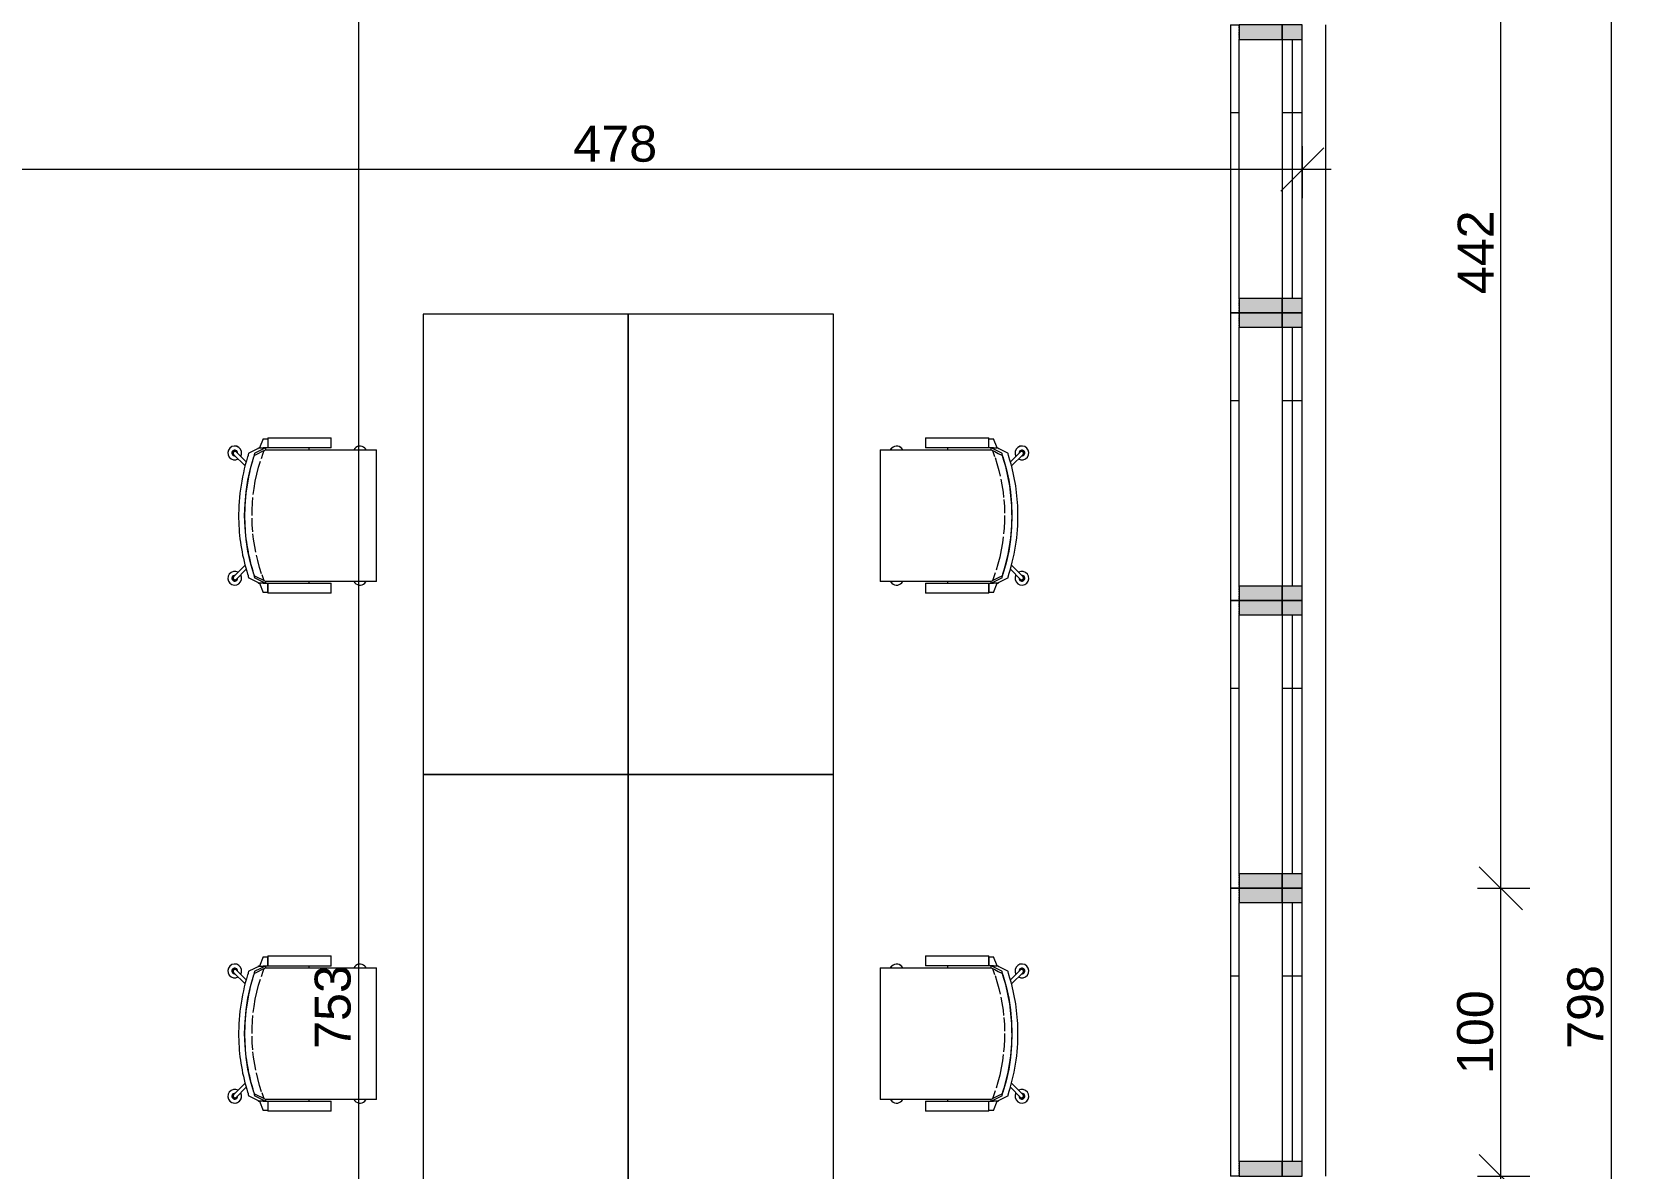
# Model space of a CAD drawing. Header units: centimetres. Extents: x -5566 to 5867, y -120 to 4683.
# Drawn here: x -2409 to -1850, y 538 to 933 of the extents above; entities that cross this region are included whole.
import ezdxf

# ---------------------------------------------------------------- set-up
doc = ezdxf.new("R2010")
doc.units = ezdxf.units.CM
doc.linetypes.add('Dash', pattern=[0.6, 0.3, -0.3])
for name, color, linetype, lineweight in [('A-ANNO-DIMS', 211, 'Continuous', 5), ('A-GLAZ', 151, 'Continuous', 13), ('A-GLAZ-HDLN', 1, 'Dash', 15), ('A-WALL', 113, 'Continuous', 13), ('I-FURN', 30, 'Continuous', 13), ('I-WALL', 2, 'Continuous', 13)]:
    doc.layers.add(name, color=color, linetype=linetype, lineweight=lineweight)
doc.styles.add('Arial', font='arial.ttf', dxfattribs={"height": 12.5})
doc.dimstyles.new('100_200_2_5mm_Arial_cm', dxfattribs={"dimscale": 30.48, "dimtxt": 12.753242, "dimasz": 0.492126, "dimexe": 0.328084, "dimexo": 0.0625, "dimgap": 0.082021, "dimtad": 1, "dimdec": 0, "dimzin": 0, "dimdsep": 46, "dimtxsty": 'Arial', "dimblk1": 'OBLIQUE', "dimblk2": 'OBLIQUE', "dimsah": 1, "dimcen": 0.09, "dimdle": 0.328084, "dimazin": 0, "dimtfac": 1, "dimtdec": 4, "dimtix": 1, "dimtmove": 0, "dimatfit": 3, "dimfxl": 0.328084, "dimfxlon": 1, "dimtvp": 1, "dimtolj": 1, "dimtzin": 0, "dimlwd": 15, "dimlwe": 15, "dimarcsym": 2})
doc.dimstyles.new('200_100_2_5mm_Arial_cm___OpenHeight', dxfattribs={"dimscale": 30.48, "dimtxt": 12.753242, "dimasz": 0.492126, "dimexe": 0.328084, "dimexo": 0.0625, "dimgap": 0.082021, "dimtad": 1, "dimdec": 0, "dimzin": 0, "dimdsep": 46, "dimtxsty": 'Arial', "dimblk1": 'OBLIQUE', "dimblk2": 'OBLIQUE', "dimsah": 1, "dimcen": 0.09, "dimdle": 0.328084, "dimazin": 0, "dimtfac": 1, "dimtdec": 4, "dimtix": 1, "dimtmove": 0, "dimatfit": 3, "dimfxl": 0.328084, "dimfxlon": 1, "dimtvp": 1, "dimtolj": 1, "dimtzin": 0, "dimlwd": 18, "dimlwe": 18, "dimarcsym": 2})
pattern_1 = [(270, (3605, 3006.5), (100, 6e-15), []), (0, (3605, 3006.5), (0, 50), [])]
pattern_2 = [(270, (3505, 3006.5), (100, 6e-15), []), (0, (3505, 3006.5), (0, 50), [])]
pattern_3 = [(270, (3405, 3006.5), (100, 6e-15), []), (0, (3405, 3006.5), (0, 50), [])]
pattern_4 = [(270, (3305, 3006.5), (100, 6e-15), []), (0, (3305, 3006.5), (0, 50), [])]

# ---------------------------------------------------------------- blocks, each defined once
blk = doc.blocks.new('AR_Alum_Sgl_keep_DownOpen - W100H175-V60-Level _9_00')
at = {"layer": 'A-GLAZ'}
h = blk.add_hatch(dxfattribs=at)
h.set_pattern_fill('FP_50', color=256, style=0, pattern_type=2)
h.set_pattern_definition(pattern_1)
h.paths.add_polyline_path([(15.3, 14), (-50, 14), (-50, 11), (50, 11), (50, 14), (45, 14)], flags=0)
for points in [[(-50, 11), (-50, -4), (-45, -4), (-45, 11)], [(45, 11), (45, -4), (50, -4), (50, 11)]]:
    blk.add_hatch(color=256, dxfattribs=at).paths.add_polyline_path(points, flags=0)
h = blk.add_hatch(color=256, dxfattribs=at)
h.paths.add_polyline_path([(50, -4), (45, -4), (45, -11), (50, -11)], flags=0)
h.paths.add_polyline_path([(-45, -4), (-50, -4), (-50, -11), (-45, -11)], flags=0)
h = blk.add_hatch(dxfattribs=at)
h.set_pattern_fill('FP_50', color=256, style=0, pattern_type=2)
h.set_pattern_definition(pattern_1)
h.paths.add_polyline_path([(45, -4), (-45, -4), (-45, -11), (45, -11)], flags=0)
for p, q in [((-50, 11), (-50, 14)), ((50, 14), (-50, 14)), ((50, 14), (50, 11)), ((45, -4), (-45, -4)), ((-45, -11), (45, -11))]:
    blk.add_line(p, q, dxfattribs=at)
at = {"layer": 'A-GLAZ', "lineweight": 15}
for p, q in [((-45, 11), (-50, 11)), ((-50, 11), (-50, -4)), ((-45, -4), (-45, 11)), ((50, 11), (45, 11)), ((45, 11), (45, -4)), ((50, -4), (50, 11)), ((-50, -4), (-50, -11)), ((-45, -4), (-50, -4)), ((-50, -4), (-45, -4)), ((-45, -11), (-45, -4)), ((50, -4), (45, -4)), ((45, -4), (45, -11)), ((45, -4), (50, -4)), ((50, -11), (50, -4)), ((-50, -11), (-45, -11)), ((45, -11), (50, -11))]:
    blk.add_line(p, q, dxfattribs=at)
at = {"layer": 'A-GLAZ', "lineweight": 18}
blk.add_line((45, -7.5), (-45, -7.5), dxfattribs=at)
at = {"layer": 'A-GLAZ-HDLN'}
blk.add_line((-50, 11), (50, 11), dxfattribs=at)
blk = doc.blocks.new('AR_FUR_Chair_Office - AR_FUR_Chair_Office-V21-Level _9_00')
at = {"layer": 'I-FURN'}
for p, q in [((22.86, 27.5), (-22.86, 27.5)), ((-22.86, 27.04), (-22.86, 27.5)), ((-22.86, 24.73), (-22.86, 27.04)), ((-22.86, 17), (-22.86, 24.73)), ((22.86, 27.5), (22.86, 27.04)), ((22.86, 27.04), (22.86, 24.73)), ((22.86, 24.73), (22.86, 17)), ((-22.86, 16.18), (-22.86, 17)), ((22.86, 17), (22.86, 16.18)), ((-23.5, 11.78), (-26.99, 11.72)), ((-26.99, 11.46), (-26.99, 11.72)), ((-26.99, 9.43), (-26.99, 11.46)), ((-23.5, 11.77), (-23.5, 11.51)), ((-23.5, 11.51), (-23.5, 9.43)), ((-22.86, -7.93), (-22.86, 16.18)), ((22.86, 16.18), (22.86, -7.93)), ((26.99, 11.72), (23.5, 11.78)), ((23.5, 11.51), (23.5, 11.77)), ((23.5, 9.43), (23.5, 11.51)), ((26.99, 11.72), (26.99, 11.46)), ((26.99, 11.46), (26.99, 9.43)), ((-26.99, 6.79), (-26.99, 9.43)), ((-26.99, -10.16), (-26.99, 6.79)), ((-23.5, 9.43), (-23.5, 6.79)), ((-23.5, 6.79), (-23.5, -10.16)), ((23.5, 6.79), (23.5, 9.43)), ((23.5, -10.16), (23.5, 6.79)), ((26.99, 9.43), (26.99, 6.79)), ((26.99, 6.79), (26.99, -10.16)), ((-22.86, 4.13), (-23.5, 4.13)), ((23.5, 4.13), (22.86, 4.13)), ((-26.99, -10.32), (-26.99, -10.16)), ((-26.99, -10.32), (-23.5, -10.32)), ((-26.67, -10.32), (-23.5, -10.32)), ((-26.67, -10.67), (-26.67, -10.32)), ((-26.67, -11.94), (-26.67, -10.67)), ((-23.5, -10.16), (-23.5, -10.32)), ((-23.5, -10.32), (-23.5, -11.11)), ((-23.5, -11.11), (-22.91, -11.11)), ((-23.5, -11.11), (-21.65, -14.8)), ((-23.5, -11.11), (-23.5, -11.94)), ((-22.91, -11.11), (-22.86, -11.11)), ((-22.89, -11.11), (-22.86, -11.11)), ((-22.86, -11.14), (-22.86, -7.93)), ((-22.86, -11.11), (-22.86, -11.11)), ((21.65, -14.8), (23.5, -11.11)), ((22.86, -7.93), (22.86, -11.14)), ((22.86, -11.11), (22.89, -11.11)), ((22.86, -11.11), (22.86, -11.11)), ((22.86, -11.11), (22.91, -11.11)), ((22.91, -11.11), (23.5, -11.11)), ((23.5, -10.32), (23.5, -10.16)), ((23.5, -10.32), (26.99, -10.32)), ((26.67, -10.32), (23.5, -10.32)), ((23.5, -11.11), (23.5, -10.32)), ((23.5, -11.94), (23.5, -11.11)), ((26.67, -10.32), (26.67, -10.67)), ((26.67, -10.67), (26.67, -11.94)), ((26.99, -10.16), (26.99, -10.32)), ((-26.67, -11.94), (-23.5, -13.21)), ((-23.5, -13.21), (-23.5, -11.94)), ((-23.5, -13.21), (-21.65, -16.89)), ((22.64, -11.55), (20.59, -12.29)), ((21.65, -16.89), (23.5, -13.21)), ((23.5, -13.21), (26.67, -11.94)), ((23.5, -11.94), (23.5, -13.21)), ((-22.17, -21.27), (-18.66, -17.76)), ((-22.06, -22.17), (-22.17, -22.06)), ((-17.25, -18.15), (-21.27, -22.17)), ((21.27, -22.17), (17.25, -18.15)), ((18.66, -17.76), (22.17, -21.27)), ((22.17, -22.06), (22.06, -22.17))]:
    blk.add_line(p, q, dxfattribs=at)
at = {"layer": 'I-FURN', "flags": 128}
for points in [[(-21.02, -14.79), (-21.63, -13.57), (-22.24, -12.35), (-22.85, -11.12)], [(22.85, -11.12), (22.24, -12.35), (21.63, -13.57), (21.02, -14.79)], [(-19.89, -12.52), (-21.67, -11.92), (-22.64, -11.55)], [(-21.65, -14.8), (-21.58, -14.86), (-21.44, -14.91), (-21.23, -14.96), (-20.97, -14.99)], [(-20.87, -15.01), (-20.63, -15.1), (-20.39, -15.18)], [(20.39, -15.18), (16.4, -16.31), (12.36, -17.18), (8.26, -17.81), (4.14, -18.19), (0, -18.32), (-4.14, -18.19), (-8.26, -17.81), (-12.36, -17.18), (-16.4, -16.31), (-20.39, -15.18)], [(-7.32, -15.31), (-9.44, -15.04), (-11.93, -14.61), (-14.41, -14.08), (-16.85, -13.46), (-18.95, -12.83)], [(0, -15.74), (-1.89, -15.72), (-4.42, -15.59), (-6.32, -15.42)], [(5.61, -15.5), (3.16, -15.67), (0.87, -15.74)], [(12.7, -14.45), (10.7, -14.83), (8.2, -15.21), (6.28, -15.42)], [(20.19, -12.43), (18.08, -13.11), (15.64, -13.78), (13.69, -14.24)], [(20.39, -15.18), (20.63, -15.1), (20.87, -15.01)], [(20.97, -14.99), (21.23, -14.96), (21.44, -14.91), (21.58, -14.86), (21.65, -14.8)], [(-22.17, -21.27), (-22.25, -21.37), (-22.3, -21.48), (-22.33, -21.6), (-22.33, -21.73), (-22.3, -21.85), (-22.25, -21.96), (-22.17, -22.06)], [(-22.06, -22.17), (-21.96, -22.25), (-21.85, -22.3), (-21.73, -22.33), (-21.6, -22.33), (-21.48, -22.3), (-21.37, -22.25), (-21.27, -22.17)], [(-21.65, -16.89), (-21.58, -16.95), (-21.44, -17), (-21.23, -17.05), (-20.97, -17.08)], [(20.97, -17.08), (21.23, -17.05), (21.44, -17), (21.58, -16.95), (21.65, -16.89)], [(21.27, -22.17), (21.37, -22.25), (21.48, -22.3), (21.6, -22.33), (21.73, -22.33), (21.85, -22.3), (21.96, -22.25), (22.06, -22.17)], [(22.17, -22.06), (22.25, -21.96), (22.3, -21.85), (22.33, -21.73), (22.33, -21.6), (22.3, -21.48), (22.25, -21.37), (22.17, -21.27)]]:
    blk.add_lwpolyline(points, dxfattribs=at)
at = {"layer": 'I-FURN'}
for centre, radius, start, end in [((-21.77, 21.77), 2.41, 135, 243), ((-21.77, 21.77), 2.4, 135, 243), ((-21.77, 21.77), 2.41, 116.9187, 135), ((-21.77, 21.77), 2.4, 117.0899, 135), ((21.77, 21.77), 2.4, 297, 45), ((21.77, 21.77), 2.41, 45, 63.0813), ((21.77, 21.77), 2.4, 45, 62.9101), ((21.77, 21.77), 2.41, 297, 45), ((-22.91, -11.43), 0.317, 79.4439, 90), ((22.91, -11.43), 0.318, 90, 100.5561), ((-22.86, -13.21), 0.635, 180, 232.4486), ((22.86, -13.21), 0.635, 307.5514, 0), ((-21.77, -21.77), 2.41, 60.3294, 225), ((-21.77, -21.77), 2.4, 60.4231, 225), ((-21.77, -21.77), 2.41, 225, 29.6706), ((-21.77, -21.77), 2.4, 225, 29.5769), ((-21.77, -21.77), 1, 85, 225), ((-21.77, -21.77), 1, 225, 5), ((-21.77, -21.77), 0.555, 183.4267, 225), ((-21.77, -21.77), 0.555, 225, 266.5733), ((21.77, -21.77), 2.41, 150.3294, 315), ((21.77, -21.77), 2.4, 150.4231, 315), ((21.77, -21.77), 2.41, 315, 119.6706), ((21.77, -21.77), 2.4, 315, 119.5769), ((21.77, -21.77), 1, 175, 315), ((21.77, -21.77), 1, 315, 95), ((21.77, -21.77), 0.555, 273.4267, 315), ((21.77, -21.77), 0.555, 315, 356.5733)]:
    blk.add_arc(centre, radius, start, end, dxfattribs=at)
for points in [[(-22.85, -11.12), (-22.86, -11.12), (-22.86, -11.12), (-22.86, -11.12)], [(22.86, -11.12), (22.86, -11.12), (22.86, -11.12), (22.85, -11.12)], [(-23.48, -13.36), (-23.47, -13.37), (-23.47, -13.38), (-23.47, -13.38)], [(-20.95, -14.84), (-20.97, -14.83), (-21, -14.81), (-21.02, -14.8), (-21.02, -14.79)], [(-20.97, -14.99), (-20.95, -14.99), (-20.92, -15), (-20.89, -15.01), (-20.87, -15.01)], [(-20.39, -15.08), (-20.5, -15.04), (-20.73, -14.96), (-20.9, -14.88), (-20.95, -14.84)], [(20.95, -14.84), (20.9, -14.88), (20.73, -14.96), (20.5, -15.04), (20.39, -15.08)], [(20.87, -15.01), (20.89, -15.01), (20.92, -15), (20.95, -14.99), (20.97, -14.99)], [(21.02, -14.79), (21.02, -14.8), (21, -14.81), (20.97, -14.83), (20.95, -14.84)], [(23.47, -13.38), (23.47, -13.38), (23.47, -13.37), (23.48, -13.36)], [(-20.97, -17.08), (-20.95, -17.09), (-20.92, -17.09), (-20.89, -17.1), (-20.87, -17.11)], [(-20.87, -17.11), (-20.79, -17.14), (-20.64, -17.2), (-20.47, -17.25), (-20.39, -17.28)], [(20.39, -17.28), (20.47, -17.25), (20.64, -17.2), (20.79, -17.14), (20.87, -17.11)], [(20.87, -17.11), (20.89, -17.1), (20.92, -17.09), (20.95, -17.09), (20.97, -17.08)]]:
    blk.add_open_spline(points, degree=3, dxfattribs=at)
for points, knots in [([(-23.41, -13.53), (-23.4, -13.54), (-23.39, -13.55), (-23.38, -13.57), (-23.37, -13.58)], [0.46885825, 0.46885825, 0.46885825, 0.46885825, 0.5, 0.54714413, 0.54714413, 0.54714413, 0.54714413]), ([(-23.29, -13.67), (-23.28, -13.68), (-23.27, -13.69), (-23.25, -13.71), (-23.25, -13.71)], [0.70536216, 0.70536216, 0.70536216, 0.70536216, 0.75, 0.77420596, 0.77420596, 0.77420596, 0.77420596]), ([(20.39, -15.08), (14.54, -16.92), (4.62, -18.62), (-9.22, -17.92), (-16.73, -16.23), (-20.39, -15.08)], [0, 0, 0, 0, 0.444444, 0.722222, 1, 1, 1, 1]), ([(23.25, -13.71), (23.25, -13.71), (23.27, -13.69), (23.28, -13.68), (23.29, -13.67)], [0.22579404, 0.22579404, 0.22579404, 0.22579404, 0.25, 0.29463784, 0.29463784, 0.29463784, 0.29463784]), ([(23.37, -13.58), (23.38, -13.57), (23.39, -13.55), (23.4, -13.54), (23.41, -13.53)], [0.45285587, 0.45285587, 0.45285587, 0.45285587, 0.5, 0.53114175, 0.53114175, 0.53114175, 0.53114175]), ([(-20.39, -17.28), (-16.73, -18.43), (-9.22, -20.11), (4.62, -20.82), (14.54, -19.12), (20.39, -17.28)], [-1, -1, -1, -1, -0.722222, -0.444444, 0, 0, 0, 0])]:
    blk.add_open_spline(points, degree=3, knots=knots, dxfattribs=at)
blk = doc.blocks.new('AR_FUR_Desk_Office - 160_70-V91-Level _9_00')
at = {"layer": 'I-FURN'}
for p, q in [((-3.8, -1.83), (-3.8, -73.1)), ((156.2, -1.83), (-3.8, -1.83)), ((156.2, -73.1), (156.2, -1.83)), ((-3.8, -73.1), (156.2, -73.1))]:
    blk.add_line(p, q, dxfattribs=at)
blk = doc.blocks.new('AR_FUR_Chair_Office - AR_FUR_Chair_Office-V92-Level _9_00')
at = {"layer": 'I-FURN'}
for p, q in [((-21.65, 16.89), (-23.5, 13.21)), ((-22.17, 22.06), (-22.06, 22.17)), ((-18.66, 17.76), (-22.17, 21.27)), ((-21.27, 22.17), (-17.25, 18.15)), ((17.25, 18.15), (21.27, 22.17)), ((22.17, 21.27), (18.66, 17.76)), ((23.49, 13.21), (21.65, 16.89)), ((22.06, 22.17), (22.17, 22.06)), ((-23.5, 13.21), (-26.67, 11.94)), ((-26.67, 10.67), (-26.67, 11.94)), ((-21.65, 14.8), (-23.5, 11.11)), ((-23.5, 11.94), (-23.5, 13.21)), ((-23.5, 11.94), (-23.5, 11.11)), ((-22.64, 11.55), (-20.59, 12.29)), ((23.49, 11.11), (21.65, 14.8)), ((26.67, 11.94), (23.49, 13.21)), ((23.49, 13.21), (23.49, 11.94)), ((23.49, 11.11), (23.49, 11.94)), ((26.67, 11.94), (26.67, 10.67)), ((-23.5, 10.32), (-26.99, 10.32)), ((-26.99, 10.16), (-26.99, 10.32)), ((-26.99, -6.79), (-26.99, 10.16)), ((-26.67, 10.32), (-26.67, 10.67)), ((-23.5, 10.32), (-26.67, 10.32)), ((-22.91, 11.11), (-23.5, 11.11)), ((-23.5, 11.11), (-23.5, 10.32)), ((-23.5, 10.32), (-23.5, 10.16)), ((-23.5, 10.16), (-23.5, -6.79)), ((-22.86, 11.11), (-22.91, 11.11)), ((-22.86, 11.11), (-22.89, 11.11)), ((-22.86, 7.93), (-22.86, 11.14)), ((-22.86, 11.11), (-22.86, 11.11)), ((-22.86, -16.18), (-22.86, 7.93)), ((22.86, 11.14), (22.86, 7.93)), ((22.89, 11.11), (22.86, 11.11)), ((22.91, 11.11), (22.86, 11.11)), ((22.86, 11.11), (22.86, 11.11)), ((22.86, 7.93), (22.86, -16.18)), ((23.49, 11.11), (22.91, 11.11)), ((26.99, 10.32), (23.49, 10.32)), ((23.49, 10.32), (23.49, 11.11)), ((23.49, 10.16), (23.49, 10.32)), ((23.49, 10.32), (26.67, 10.32)), ((23.49, -6.79), (23.49, 10.16)), ((26.67, 10.67), (26.67, 10.32)), ((26.99, 10.32), (26.99, 10.16)), ((26.99, 10.16), (26.99, -6.79)), ((-23.5, -4.13), (-22.86, -4.13)), ((22.86, -4.13), (23.49, -4.13)), ((-26.99, -9.43), (-26.99, -6.79)), ((-26.99, -11.46), (-26.99, -9.43)), ((-23.5, -6.79), (-23.5, -9.43)), ((-23.5, -9.43), (-23.5, -11.51)), ((23.49, -9.43), (23.49, -6.79)), ((23.49, -11.51), (23.49, -9.43)), ((26.99, -6.79), (26.99, -9.43)), ((26.99, -9.43), (26.99, -11.46)), ((-26.99, -11.72), (-26.99, -11.46)), ((-26.99, -11.72), (-23.5, -11.78)), ((-23.5, -11.51), (-23.5, -11.77)), ((-22.86, -17), (-22.86, -16.18)), ((22.86, -16.18), (22.86, -17)), ((23.49, -11.78), (26.99, -11.72)), ((23.49, -11.77), (23.49, -11.51)), ((26.99, -11.46), (26.99, -11.72)), ((-22.86, -24.73), (-22.86, -17)), ((22.86, -17), (22.86, -24.73)), ((-22.86, -27.04), (-22.86, -24.73)), ((-22.86, -27.5), (-22.86, -27.04)), ((-22.86, -27.5), (22.86, -27.5)), ((22.86, -24.73), (22.86, -27.04)), ((22.86, -27.04), (22.86, -27.5))]:
    blk.add_line(p, q, dxfattribs=at)
at = {"layer": 'I-FURN', "flags": 128}
for points in [[(-22.17, 22.06), (-22.25, 21.96), (-22.3, 21.85), (-22.33, 21.73), (-22.33, 21.6), (-22.3, 21.48), (-22.25, 21.37), (-22.17, 21.27)], [(-21.27, 22.17), (-21.37, 22.25), (-21.48, 22.3), (-21.6, 22.33), (-21.73, 22.33), (-21.85, 22.3), (-21.96, 22.25), (-22.06, 22.17)], [(-20.97, 17.08), (-21.23, 17.05), (-21.44, 17), (-21.58, 16.95), (-21.65, 16.89)], [(-20.39, 15.18), (-16.4, 16.31), (-12.36, 17.18), (-8.26, 17.81), (-4.14, 18.19), (0, 18.32), (4.14, 18.19), (8.26, 17.81), (12.36, 17.18), (16.4, 16.31), (20.39, 15.18)], [(21.65, 16.89), (21.58, 16.95), (21.44, 17), (21.23, 17.05), (20.97, 17.08)], [(22.06, 22.17), (21.96, 22.25), (21.85, 22.3), (21.73, 22.33), (21.6, 22.33), (21.48, 22.3), (21.37, 22.25), (21.27, 22.17)], [(22.17, 21.27), (22.25, 21.37), (22.3, 21.48), (22.33, 21.6), (22.33, 21.73), (22.3, 21.85), (22.25, 21.96), (22.17, 22.06)], [(-22.85, 11.12), (-22.24, 12.35), (-21.63, 13.57), (-21.02, 14.79)], [(-20.97, 14.99), (-21.23, 14.96), (-21.44, 14.91), (-21.58, 14.86), (-21.65, 14.8)], [(-20.39, 15.18), (-20.64, 15.1), (-20.87, 15.01)], [(-20.19, 12.43), (-18.08, 13.11), (-15.64, 13.78), (-13.69, 14.24)], [(-12.7, 14.45), (-10.7, 14.83), (-8.2, 15.21), (-6.28, 15.42)], [(-5.61, 15.5), (-3.16, 15.67), (-0.87, 15.74)], [(0, 15.74), (1.89, 15.72), (4.42, 15.59), (6.32, 15.42)], [(7.32, 15.31), (9.44, 15.04), (11.93, 14.61), (14.41, 14.08), (16.85, 13.46), (18.95, 12.83)], [(19.89, 12.52), (21.67, 11.92), (22.64, 11.55)], [(20.87, 15.01), (20.64, 15.1), (20.39, 15.18)], [(21.65, 14.8), (21.58, 14.86), (21.44, 14.91), (21.23, 14.96), (20.97, 14.99)], [(21.02, 14.79), (21.63, 13.57), (22.24, 12.35), (22.85, 11.12)]]:
    blk.add_lwpolyline(points, dxfattribs=at)
at = {"layer": 'I-FURN'}
for centre, radius, start, end in [((-21.77, 21.77), 2.41, 147, 299.6706), ((-21.77, 21.77), 2.4, 135, 299.5769), ((-21.77, 21.77), 2.41, 135, 146.8944), ((-21.77, 21.77), 2.41, 330.3294, 135), ((-21.77, 21.77), 2.4, 330.4231, 135), ((-21.77, 21.77), 1, 135, 275), ((-21.77, 21.77), 1, 355, 135), ((21.77, 21.77), 2.41, 45, 209.6706), ((21.77, 21.77), 2.4, 45, 209.5769), ((21.77, 21.77), 2.41, 240.3294, 45), ((21.77, 21.77), 2.4, 240.4231, 45), ((21.77, 21.77), 1, 45, 185), ((21.77, 21.77), 1, 265, 45), ((-21.77, 21.77), 0.555, 135, 176.5733), ((-21.77, 21.77), 0.555, 93.4267, 135), ((21.77, 21.77), 0.555, 45, 86.5733), ((21.77, 21.77), 0.555, 3.4267, 45), ((-22.86, 13.21), 0.635, 127.5514, 180), ((22.86, 13.21), 0.635, 360, 50.7301), ((-22.91, 11.43), 0.317, 270, 280.5561), ((22.91, 11.43), 0.317, 259.4439, 270), ((-21.77, -21.77), 2.41, 117, 225), ((-21.77, -21.77), 2.4, 117, 225), ((21.77, -21.77), 2.4, 315, 63), ((21.77, -21.77), 2.41, 315, 63), ((-21.77, -21.77), 2.41, 225, 243.0813), ((-21.77, -21.77), 2.4, 225, 242.9101), ((21.77, -21.77), 2.4, 297.0899, 315), ((21.77, -21.77), 2.41, 296.9187, 315)]:
    blk.add_arc(centre, radius, start, end, dxfattribs=at)
for points in [[(-20.87, 17.11), (-20.89, 17.1), (-20.92, 17.09), (-20.95, 17.09), (-20.97, 17.08)], [(-20.39, 17.28), (-20.47, 17.25), (-20.64, 17.2), (-20.79, 17.14), (-20.87, 17.11)], [(20.87, 17.11), (20.79, 17.14), (20.64, 17.2), (20.47, 17.25), (20.39, 17.28)], [(20.97, 17.08), (20.95, 17.09), (20.92, 17.09), (20.89, 17.1), (20.87, 17.11)], [(-23.42, 13.51), (-23.42, 13.5), (-23.43, 13.49), (-23.43, 13.49)], [(-23.33, 13.63), (-23.34, 13.62), (-23.34, 13.62), (-23.35, 13.61)], [(-21.02, 14.79), (-21.02, 14.8), (-21, 14.81), (-20.97, 14.83), (-20.95, 14.84)], [(-20.87, 15.01), (-20.89, 15.01), (-20.92, 15), (-20.95, 14.99), (-20.97, 14.99)], [(-20.95, 14.84), (-20.93, 14.86), (-20.88, 14.89), (-20.78, 14.94), (-20.66, 14.98), (-20.53, 15.03), (-20.44, 15.07), (-20.39, 15.08)], [(20.39, 15.08), (20.44, 15.07), (20.53, 15.03), (20.66, 14.98), (20.78, 14.94), (20.88, 14.89), (20.93, 14.86), (20.95, 14.84)], [(20.97, 14.99), (20.95, 14.99), (20.92, 15), (20.89, 15.01), (20.87, 15.01)], [(20.95, 14.84), (20.97, 14.83), (21, 14.81), (21.02, 14.8), (21.02, 14.79)], [(23.35, 13.61), (23.34, 13.62), (23.34, 13.62), (23.33, 13.63)], [(23.43, 13.49), (23.43, 13.49), (23.42, 13.5), (23.42, 13.51)], [(-22.86, 11.12), (-22.86, 11.12), (-22.86, 11.12), (-22.85, 11.12)], [(22.85, 11.12), (22.86, 11.12), (22.86, 11.12), (22.86, 11.12)]]:
    blk.add_open_spline(points, degree=3, dxfattribs=at)
for points, knots in [([(20.39, 17.28), (16.73, 18.43), (9.22, 20.11), (-4.62, 20.82), (-14.54, 19.12), (-20.39, 17.28)], [-1, -1, -1, -1, -0.722222, -0.444444, 0, 0, 0, 0]), ([(-20.39, 15.08), (-14.54, 16.92), (-4.62, 18.62), (9.22, 17.92), (16.73, 16.23), (20.39, 15.08)], [0, 0, 0, 0, 0.444444, 0.722222, 1, 1, 1, 1])]:
    blk.add_open_spline(points, degree=3, knots=knots, dxfattribs=at)
blk = doc.blocks.new('AR_FUR_Desk_Office - 160_70-376127-Level _9_00')
at = {"layer": 'I-FURN'}
for p, q in [((156.2, 73.1), (-3.8, 73.1)), ((-3.8, 73.1), (-3.8, 1.83)), ((156.2, 1.83), (156.2, 73.1)), ((-3.8, 1.83), (156.2, 1.83))]:
    blk.add_line(p, q, dxfattribs=at)
blk = doc.blocks.new('AR_FUR_Chair_Office - AR_FUR_Chair_Office-V88-Level _9_00')
at = {"layer": 'I-FURN'}
for p, q in [((-21.65, 16.89), (-23.5, 13.21)), ((-22.17, 22.06), (-22.06, 22.17)), ((-18.66, 17.76), (-22.17, 21.27)), ((-21.27, 22.17), (-17.25, 18.15)), ((17.25, 18.15), (21.27, 22.17)), ((22.17, 21.27), (18.66, 17.76)), ((23.49, 13.21), (21.65, 16.89)), ((22.06, 22.17), (22.17, 22.06)), ((-23.5, 13.21), (-26.67, 11.94)), ((-26.67, 10.67), (-26.67, 11.94)), ((-21.65, 14.8), (-23.5, 11.11)), ((-23.5, 11.94), (-23.5, 13.21)), ((-23.5, 11.94), (-23.5, 11.11)), ((-22.64, 11.55), (-20.59, 12.29)), ((23.49, 11.11), (21.65, 14.8)), ((26.67, 11.94), (23.49, 13.21)), ((23.49, 13.21), (23.49, 11.94)), ((23.49, 11.11), (23.49, 11.94)), ((26.67, 11.94), (26.67, 10.67)), ((-23.5, 10.32), (-26.99, 10.32)), ((-26.99, 10.16), (-26.99, 10.32)), ((-26.99, -6.79), (-26.99, 10.16)), ((-26.67, 10.32), (-26.67, 10.67)), ((-23.5, 10.32), (-26.67, 10.32)), ((-22.91, 11.11), (-23.5, 11.11)), ((-23.5, 11.11), (-23.5, 10.32)), ((-23.5, 10.32), (-23.5, 10.16)), ((-23.5, 10.16), (-23.5, -6.79)), ((-22.86, 11.11), (-22.91, 11.11)), ((-22.86, 11.11), (-22.89, 11.11)), ((-22.86, 7.93), (-22.86, 11.14)), ((-22.86, 11.11), (-22.86, 11.11)), ((-22.86, -16.18), (-22.86, 7.93)), ((22.86, 11.14), (22.86, 7.93)), ((22.89, 11.11), (22.86, 11.11)), ((22.91, 11.11), (22.86, 11.11)), ((22.86, 11.11), (22.86, 11.11)), ((22.86, 7.93), (22.86, -16.18)), ((23.49, 11.11), (22.91, 11.11)), ((26.99, 10.32), (23.49, 10.32)), ((23.49, 10.32), (23.49, 11.11)), ((23.49, 10.16), (23.49, 10.32)), ((23.49, 10.32), (26.67, 10.32)), ((23.49, -6.79), (23.49, 10.16)), ((26.67, 10.67), (26.67, 10.32)), ((26.99, 10.32), (26.99, 10.16)), ((26.99, 10.16), (26.99, -6.79)), ((-23.5, -4.13), (-22.86, -4.13)), ((22.86, -4.13), (23.49, -4.13)), ((-26.99, -9.43), (-26.99, -6.79)), ((-26.99, -11.46), (-26.99, -9.43)), ((-23.5, -6.79), (-23.5, -9.43)), ((-23.5, -9.43), (-23.5, -11.51)), ((23.49, -9.43), (23.49, -6.79)), ((23.49, -11.51), (23.49, -9.43)), ((26.99, -6.79), (26.99, -9.43)), ((26.99, -9.43), (26.99, -11.46)), ((-26.99, -11.72), (-26.99, -11.46)), ((-26.99, -11.72), (-23.5, -11.78)), ((-23.5, -11.51), (-23.5, -11.77)), ((-22.86, -17), (-22.86, -16.18)), ((22.86, -16.18), (22.86, -17)), ((23.49, -11.78), (26.99, -11.72)), ((23.49, -11.77), (23.49, -11.51)), ((26.99, -11.46), (26.99, -11.72)), ((-22.86, -24.73), (-22.86, -17)), ((22.86, -17), (22.86, -24.73)), ((-22.86, -27.04), (-22.86, -24.73)), ((-22.86, -27.5), (-22.86, -27.04)), ((-22.86, -27.5), (22.86, -27.5)), ((22.86, -24.73), (22.86, -27.04)), ((22.86, -27.04), (22.86, -27.5))]:
    blk.add_line(p, q, dxfattribs=at)
at = {"layer": 'I-FURN', "flags": 128}
for points in [[(-22.17, 22.06), (-22.25, 21.96), (-22.3, 21.85), (-22.33, 21.73), (-22.33, 21.6), (-22.3, 21.48), (-22.25, 21.37), (-22.17, 21.27)], [(-21.27, 22.17), (-21.37, 22.25), (-21.48, 22.3), (-21.6, 22.33), (-21.73, 22.33), (-21.85, 22.3), (-21.96, 22.25), (-22.06, 22.17)], [(-20.97, 17.08), (-21.23, 17.05), (-21.44, 17), (-21.58, 16.95), (-21.65, 16.89)], [(-20.39, 15.18), (-16.4, 16.31), (-12.36, 17.18), (-8.26, 17.81), (-4.14, 18.19), (0, 18.32), (4.14, 18.19), (8.26, 17.81), (12.36, 17.18), (16.4, 16.31), (20.39, 15.18)], [(21.65, 16.89), (21.58, 16.95), (21.44, 17), (21.23, 17.05), (20.97, 17.08)], [(22.06, 22.17), (21.96, 22.25), (21.85, 22.3), (21.73, 22.33), (21.6, 22.33), (21.48, 22.3), (21.37, 22.25), (21.27, 22.17)], [(22.17, 21.27), (22.25, 21.37), (22.3, 21.48), (22.33, 21.6), (22.33, 21.73), (22.3, 21.85), (22.25, 21.96), (22.17, 22.06)], [(-22.85, 11.12), (-22.24, 12.35), (-21.63, 13.57), (-21.02, 14.79)], [(-20.97, 14.99), (-21.23, 14.96), (-21.44, 14.91), (-21.58, 14.86), (-21.65, 14.8)], [(-20.39, 15.18), (-20.64, 15.1), (-20.87, 15.01)], [(-20.19, 12.43), (-18.08, 13.11), (-15.64, 13.78), (-13.69, 14.24)], [(-12.7, 14.45), (-10.7, 14.83), (-8.2, 15.21), (-6.28, 15.42)], [(-5.61, 15.5), (-3.16, 15.67), (-0.87, 15.74)], [(0, 15.74), (1.89, 15.72), (4.42, 15.59), (6.32, 15.42)], [(7.32, 15.31), (9.44, 15.04), (11.93, 14.61), (14.41, 14.08), (16.85, 13.46), (18.95, 12.83)], [(19.89, 12.52), (21.67, 11.92), (22.64, 11.55)], [(20.87, 15.01), (20.64, 15.1), (20.39, 15.18)], [(21.65, 14.8), (21.58, 14.86), (21.44, 14.91), (21.23, 14.96), (20.97, 14.99)], [(21.02, 14.79), (21.63, 13.57), (22.24, 12.35), (22.85, 11.12)]]:
    blk.add_lwpolyline(points, dxfattribs=at)
at = {"layer": 'I-FURN'}
for centre, radius, start, end in [((-21.77, 21.77), 2.41, 135, 299.6706), ((-21.77, 21.77), 2.4, 135, 299.5769), ((-21.77, 21.77), 2.41, 330.3294, 135), ((-21.77, 21.77), 2.4, 330.4231, 135), ((-21.77, 21.77), 1, 135, 275), ((-21.77, 21.77), 1, 355, 135), ((21.77, 21.77), 2.41, 45, 209.6706), ((21.77, 21.77), 2.4, 45, 209.5769), ((21.77, 21.77), 2.41, 240.3294, 45), ((21.77, 21.77), 2.4, 240.4231, 45), ((21.77, 21.77), 1, 45, 185), ((21.77, 21.77), 1, 265, 45), ((-21.77, 21.77), 0.555, 135, 176.5733), ((-21.77, 21.77), 0.555, 93.4267, 135), ((21.77, 21.77), 0.555, 45, 86.5733), ((21.77, 21.77), 0.555, 3.4267, 45), ((-22.86, 13.21), 0.635, 127.5514, 180), ((22.86, 13.21), 0.635, 360, 52.4486), ((-22.91, 11.43), 0.317, 270, 280.5561), ((22.91, 11.43), 0.317, 259.4439, 270), ((-21.77, -21.77), 2.41, 117, 225), ((-21.77, -21.77), 2.4, 117, 225), ((21.77, -21.77), 2.4, 315, 63), ((21.77, -21.77), 2.41, 315, 63), ((-21.77, -21.77), 2.41, 225, 243.0813), ((-21.77, -21.77), 2.4, 225, 242.9101), ((21.77, -21.77), 2.4, 297.0899, 315), ((21.77, -21.77), 2.41, 296.9187, 315)]:
    blk.add_arc(centre, radius, start, end, dxfattribs=at)
for points in [[(-20.87, 17.11), (-20.89, 17.1), (-20.92, 17.09), (-20.95, 17.09), (-20.97, 17.08)], [(-20.39, 17.28), (-20.47, 17.25), (-20.64, 17.2), (-20.79, 17.14), (-20.87, 17.11)], [(20.87, 17.11), (20.79, 17.14), (20.64, 17.2), (20.47, 17.25), (20.39, 17.28)], [(20.97, 17.08), (20.95, 17.09), (20.92, 17.09), (20.89, 17.1), (20.87, 17.11)], [(-23.42, 13.51), (-23.42, 13.5), (-23.43, 13.49), (-23.43, 13.49)], [(-23.33, 13.63), (-23.34, 13.62), (-23.34, 13.62), (-23.35, 13.61)], [(-21.02, 14.79), (-21.02, 14.8), (-21, 14.81), (-20.97, 14.83), (-20.95, 14.84)], [(-20.87, 15.01), (-20.89, 15.01), (-20.92, 15), (-20.95, 14.99), (-20.97, 14.99)], [(-20.95, 14.84), (-20.93, 14.86), (-20.88, 14.89), (-20.78, 14.94), (-20.66, 14.98), (-20.53, 15.03), (-20.44, 15.07), (-20.39, 15.08)], [(20.39, 15.08), (20.44, 15.07), (20.53, 15.03), (20.66, 14.98), (20.78, 14.94), (20.88, 14.89), (20.93, 14.86), (20.95, 14.84)], [(20.97, 14.99), (20.95, 14.99), (20.92, 15), (20.89, 15.01), (20.87, 15.01)], [(20.95, 14.84), (20.97, 14.83), (21, 14.81), (21.02, 14.8), (21.02, 14.79)], [(23.35, 13.61), (23.34, 13.62), (23.34, 13.62), (23.33, 13.63)], [(23.43, 13.49), (23.43, 13.49), (23.42, 13.5), (23.42, 13.51)], [(-22.86, 11.12), (-22.86, 11.12), (-22.86, 11.12), (-22.85, 11.12)], [(22.85, 11.12), (22.86, 11.12), (22.86, 11.12), (22.86, 11.12)]]:
    blk.add_open_spline(points, degree=3, dxfattribs=at)
for points, knots in [([(20.39, 17.28), (16.73, 18.43), (9.22, 20.11), (-4.62, 20.82), (-14.54, 19.12), (-20.39, 17.28)], [-1, -1, -1, -1, -0.722222, -0.444444, 0, 0, 0, 0]), ([(-20.39, 15.08), (-14.54, 16.92), (-4.62, 18.62), (9.22, 17.92), (16.73, 16.23), (20.39, 15.08)], [0, 0, 0, 0, 0.444444, 0.722222, 1, 1, 1, 1])]:
    blk.add_open_spline(points, degree=3, knots=knots, dxfattribs=at)
blk = doc.blocks.new('AR_Alum_Sgl_keep_DownOpen - W100H175-V158-Level _9_00')
at = {"layer": 'A-GLAZ'}
h = blk.add_hatch(dxfattribs=at)
h.set_pattern_fill('FP_135', color=256, style=0, pattern_type=2)
h.set_pattern_definition(pattern_2)
h.paths.add_polyline_path([(50, 14), (-50, 14), (-50, 11), (50, 11)], flags=0)
for points in [[(-50, 11), (-50, -4), (-45, -4), (-45, 11)], [(50, 11), (45, 11), (45, -4), (50, -4), (50, 6.5)]]:
    blk.add_hatch(color=256, dxfattribs=at).paths.add_polyline_path(points, flags=0)
h = blk.add_hatch(color=256, dxfattribs=at)
h.paths.add_polyline_path([(45, -4), (45, -11), (50, -11), (50, -4)], flags=0)
h.paths.add_polyline_path([(-45, -4), (-50, -4), (-50, -11), (-45, -11)], flags=0)
h = blk.add_hatch(dxfattribs=at)
h.set_pattern_fill('FP_135', color=256, style=0, pattern_type=2)
h.set_pattern_definition(pattern_2)
h.paths.add_polyline_path([(45, -4), (-45, -4), (-45, -11), (45, -11)], flags=0)
for p, q in [((-50, 11), (-50, 14)), ((50, 14), (-50, 14)), ((50, 14), (50, 11)), ((45, -4), (-45, -4)), ((-45, -11), (45, -11))]:
    blk.add_line(p, q, dxfattribs=at)
at = {"layer": 'A-GLAZ', "lineweight": 15}
for p, q in [((-45, 11), (-50, 11)), ((-50, 11), (-50, -4)), ((-45, -4), (-45, 11)), ((50, 11), (45, 11)), ((45, 11), (45, -4)), ((50, -4), (50, 11)), ((-50, -4), (-50, -11)), ((-45, -4), (-50, -4)), ((-50, -4), (-45, -4)), ((-45, -11), (-45, -4)), ((50, -4), (45, -4)), ((45, -4), (45, -11)), ((45, -4), (50, -4)), ((50, -11), (50, -4)), ((-50, -11), (-45, -11)), ((45, -11), (50, -11))]:
    blk.add_line(p, q, dxfattribs=at)
at = {"layer": 'A-GLAZ', "lineweight": 18}
blk.add_line((45, -7.5), (-45, -7.5), dxfattribs=at)
at = {"layer": 'A-GLAZ-HDLN'}
blk.add_line((-50, 11), (50, 11), dxfattribs=at)
blk = doc.blocks.new('AR_Alum_Sgl_keep_DownOpen - W100H175-V159-Level _9_00')
at = {"layer": 'A-GLAZ'}
h = blk.add_hatch(dxfattribs=at)
h.set_pattern_fill('FP_136', color=256, style=0, pattern_type=2)
h.set_pattern_definition(pattern_3)
h.paths.add_polyline_path([(45, 14), (-50, 14), (-50, 11), (50, 11), (50, 14)], flags=0)
for points in [[(-50, 11), (-50, -4), (-45, -4), (-45, 11)], [(50, 11), (45, 11), (45, -4), (50, -4), (50, 6.5)]]:
    blk.add_hatch(color=256, dxfattribs=at).paths.add_polyline_path(points, flags=0)
h = blk.add_hatch(color=256, dxfattribs=at)
h.paths.add_polyline_path([(45, -4), (45, -11), (50, -11), (50, -4)], flags=0)
h.paths.add_polyline_path([(-45, -4), (-50, -4), (-50, -11), (-45, -11)], flags=0)
h = blk.add_hatch(dxfattribs=at)
h.set_pattern_fill('FP_136', color=256, style=0, pattern_type=2)
h.set_pattern_definition(pattern_3)
h.paths.add_polyline_path([(-45, -4), (-45, -11), (45, -11), (45, -4)], flags=0)
for p, q in [((-50, 11), (-50, 14)), ((50, 14), (-50, 14)), ((50, 14), (50, 11)), ((45, -4), (-45, -4)), ((-45, -11), (45, -11))]:
    blk.add_line(p, q, dxfattribs=at)
at = {"layer": 'A-GLAZ', "lineweight": 15}
for p, q in [((-45, 11), (-50, 11)), ((-50, 11), (-50, -4)), ((-45, -4), (-45, 11)), ((50, 11), (45, 11)), ((45, 11), (45, -4)), ((50, -4), (50, 11)), ((-50, -4), (-50, -11)), ((-45, -4), (-50, -4)), ((-50, -4), (-45, -4)), ((-45, -11), (-45, -4)), ((50, -4), (45, -4)), ((45, -4), (45, -11)), ((45, -4), (50, -4)), ((50, -11), (50, -4)), ((-50, -11), (-45, -11)), ((45, -11), (50, -11))]:
    blk.add_line(p, q, dxfattribs=at)
at = {"layer": 'A-GLAZ', "lineweight": 18}
blk.add_line((45, -7.5), (-45, -7.5), dxfattribs=at)
at = {"layer": 'A-GLAZ-HDLN'}
blk.add_line((-50, 11), (50, 11), dxfattribs=at)
blk = doc.blocks.new('AR_Alum_Sgl_keep_DownOpen - W100H175-V160-Level _9_00')
at = {"layer": 'A-GLAZ'}
h = blk.add_hatch(dxfattribs=at)
h.set_pattern_fill('FP_137', color=256, style=0, pattern_type=2)
h.set_pattern_definition(pattern_4)
h.paths.add_polyline_path([(33.59, 14), (-50, 14), (-50, 11), (50, 11), (50, 14), (45, 14)], flags=0)
for points in [[(-50, 11), (-50, -4), (-45, -4), (-45, 11)], [(45, 11), (45, -4), (50, -4), (50, 11)]]:
    blk.add_hatch(color=256, dxfattribs=at).paths.add_polyline_path(points, flags=0)
h = blk.add_hatch(color=256, dxfattribs=at)
h.paths.add_polyline_path([(50, -4), (45, -4), (45, -11), (50, -11), (50, -8.81)], flags=0)
h.paths.add_polyline_path([(-45, -4), (-50, -4), (-50, -11), (-45, -11)], flags=0)
h = blk.add_hatch(dxfattribs=at)
h.set_pattern_fill('FP_137', color=256, style=0, pattern_type=2)
h.set_pattern_definition(pattern_4)
h.paths.add_polyline_path([(-26.65, -4), (-45, -4), (-45, -11), (45, -11), (45, -4), (33.59, -4)], flags=0)
for p, q in [((-50, 11), (-50, 14)), ((50, 14), (-50, 14)), ((50, 14), (50, 11)), ((45, -4), (-45, -4)), ((-45, -11), (45, -11))]:
    blk.add_line(p, q, dxfattribs=at)
at = {"layer": 'A-GLAZ', "lineweight": 15}
for p, q in [((-45, 11), (-50, 11)), ((-50, 11), (-50, -4)), ((-45, -4), (-45, 11)), ((50, 11), (45, 11)), ((45, 11), (45, -4)), ((50, -4), (50, 11)), ((-50, -4), (-50, -11)), ((-45, -4), (-50, -4)), ((-50, -4), (-45, -4)), ((-45, -11), (-45, -4)), ((50, -4), (45, -4)), ((45, -4), (45, -11)), ((45, -4), (50, -4)), ((50, -11), (50, -4)), ((-50, -11), (-45, -11)), ((45, -11), (50, -11))]:
    blk.add_line(p, q, dxfattribs=at)
at = {"layer": 'A-GLAZ', "lineweight": 18}
blk.add_line((45, -7.5), (-45, -7.5), dxfattribs=at)
at = {"layer": 'A-GLAZ-HDLN'}
blk.add_line((-50, 11), (50, 11), dxfattribs=at)
blk = doc.blocks.new('_Oblique')
at = {"color": 0, "linetype": 'ByBlock', "lineweight": -2}
blk.add_line((-0.5, -0.5), (0.5, 0.5), dxfattribs=at)
blk = doc.blocks.new('DIMBLOCK13-Level _9_00')
at = {"layer": 'A-ANNO-DIMS', "color": 0, "lineweight": 15, "transparency": 16777216}
for p, q in [((-2295.48, 980.49), (-2295.48, 207.99)), ((-2287.39, 970.49), (-2305.48, 970.49)), ((-2303.58, 217.99), (-2285.48, 217.99))]:
    blk.add_line(p, q, dxfattribs=at)
at = {"layer": 'Defpoints', "color": 0, "transparency": 16777216}
for p in [(-2285.48, 970.49), (-2305.48, 217.99), (-2295.48, 217.99)]:
    blk.add_point(p, dxfattribs=at)
at = {"layer": 'A-ANNO-DIMS', "color": 0, "lineweight": 15, "transparency": 16777216, "xscale": 15, "yscale": 15, "zscale": 15}
for p, rotation in [((-2295.48, 970.49), 90), ((-2295.48, 217.99), 270)]:
    blk.add_blockref('_Oblique', p, dxfattribs=dict(at, rotation=rotation))
at = {"layer": 'A-ANNO-DIMS', "color": 0, "lineweight": 15, "transparency": 16777216, "insert": (-2304.37, 594.24), "char_height": 12.5, "width": 34.6103, "attachment_point": 5, "rotation": 90, "style": 'Arial'}
blk.add_mtext('\\A1;753', dxfattribs=at)
blk = doc.blocks.new('DIMBLOCK63-Level _9_00')
at = {"layer": 'A-ANNO-DIMS', "color": 0, "lineweight": 15, "transparency": 16777216}
for p, q in [((-1860.21, 1002.99), (-1860.21, 185.49)), ((-1852.11, 992.99), (-1870.21, 992.99)), ((-1852.11, 195.49), (-1870.21, 195.49))]:
    blk.add_line(p, q, dxfattribs=at)
at = {"layer": 'Defpoints', "color": 0, "transparency": 16777216}
for p in [(-1850.21, 992.99), (-1860.21, 195.49), (-1850.21, 195.49)]:
    blk.add_point(p, dxfattribs=at)
at = {"layer": 'A-ANNO-DIMS', "color": 0, "lineweight": 15, "transparency": 16777216, "xscale": 15, "yscale": 15, "zscale": 15}
for p, rotation in [((-1860.21, 992.99), 90), ((-1860.21, 195.49), 270)]:
    blk.add_blockref('_Oblique', p, dxfattribs=dict(at, rotation=rotation))
at = {"layer": 'A-ANNO-DIMS', "color": 0, "lineweight": 15, "transparency": 16777216, "insert": (-1869.09, 594.24), "char_height": 12.5, "width": 34.6103, "attachment_point": 5, "rotation": 90, "style": 'Arial'}
blk.add_mtext('\\A1;798', dxfattribs=at)
blk = doc.blocks.new('DIMBLOCK159-Level _9_00')
at = {"layer": 'A-ANNO-DIMS', "color": 0, "lineweight": 18, "transparency": 16777216}
for p, q in [((-2445, 893.35), (-2445, 875.25)), ((-1967.5, 893.35), (-1967.5, 875.25)), ((-1957.5, 885.25), (-2455, 885.25))]:
    blk.add_line(p, q, dxfattribs=at)
at = {"layer": 'Defpoints', "color": 0, "transparency": 16777216}
for p in [(-2445, 895.25), (-1967.5, 895.25), (-2445, 885.25)]:
    blk.add_point(p, dxfattribs=at)
at = {"layer": 'A-ANNO-DIMS', "color": 0, "lineweight": 18, "transparency": 16777216, "xscale": 15, "yscale": 15, "zscale": 15, "rotation": 180}
blk.add_blockref('_Oblique', (-2445, 885.25), dxfattribs=at)
at = {"layer": 'A-ANNO-DIMS', "color": 0, "lineweight": 18, "transparency": 16777216, "xscale": 15, "yscale": 15, "zscale": 15}
blk.add_blockref('_Oblique', (-1967.5, 885.25), dxfattribs=at)
at = {"layer": 'A-ANNO-DIMS', "color": 0, "lineweight": 18, "transparency": 16777216, "insert": (-2206.25, 894.14), "char_height": 12.5, "width": 34.6103, "attachment_point": 5, "style": 'Arial'}
blk.add_mtext('\\A1;478', dxfattribs=at)
blk = doc.blocks.new('DIMBLOCK228-Level _9_00')
at = {"layer": 'A-ANNO-DIMS', "color": 0, "lineweight": 15, "transparency": 16777216}
for p, q in [((-1898.49, 335.99), (-1898.49, 545.49)), ((-1906.58, 535.49), (-1888.49, 535.49)), ((-1906.58, 345.99), (-1888.49, 345.99))]:
    blk.add_line(p, q, dxfattribs=at)
at = {"layer": 'Defpoints', "color": 0, "transparency": 16777216}
for p in [(-1908.49, 535.49), (-1898.49, 535.49), (-1908.49, 345.99)]:
    blk.add_point(p, dxfattribs=at)
at = {"layer": 'A-ANNO-DIMS', "color": 0, "lineweight": 15, "transparency": 16777216, "xscale": 15, "yscale": 15, "zscale": 15}
for p, rotation in [((-1898.49, 535.49), 90), ((-1898.49, 345.99), 270)]:
    blk.add_blockref('_Oblique', p, dxfattribs=dict(at, rotation=rotation))
at = {"layer": 'A-ANNO-DIMS', "color": 0, "lineweight": 15, "transparency": 16777216, "insert": (-1907.37, 440.74), "char_height": 12.5, "width": 34.6103, "attachment_point": 5, "rotation": 90, "style": 'Arial'}
blk.add_mtext('\\A1;190', dxfattribs=at)
blk = doc.blocks.new('DIMBLOCK229-Level _9_00')
at = {"layer": 'A-ANNO-DIMS', "color": 0, "lineweight": 15, "transparency": 16777216}
for p, q in [((-1898.49, 525.49), (-1898.49, 645.49)), ((-1906.58, 635.49), (-1888.49, 635.49)), ((-1906.58, 535.49), (-1888.49, 535.49))]:
    blk.add_line(p, q, dxfattribs=at)
at = {"layer": 'Defpoints', "color": 0, "transparency": 16777216}
for p in [(-1908.49, 635.49), (-1898.49, 635.49), (-1908.49, 535.49)]:
    blk.add_point(p, dxfattribs=at)
at = {"layer": 'A-ANNO-DIMS', "color": 0, "lineweight": 15, "transparency": 16777216, "xscale": 15, "yscale": 15, "zscale": 15}
for p, rotation in [((-1898.49, 635.49), 90), ((-1898.49, 535.49), 270)]:
    blk.add_blockref('_Oblique', p, dxfattribs=dict(at, rotation=rotation))
at = {"layer": 'A-ANNO-DIMS', "color": 0, "lineweight": 15, "transparency": 16777216, "insert": (-1907.37, 585.49), "char_height": 12.5, "width": 34.6103, "attachment_point": 5, "rotation": 90, "style": 'Arial'}
blk.add_mtext('\\A1;100', dxfattribs=at)
blk = doc.blocks.new('DIMBLOCK230-Level _9_00')
at = {"layer": 'A-ANNO-DIMS', "color": 0, "lineweight": 15, "transparency": 16777216}
for p, q in [((-1898.49, 625.49), (-1898.49, 1087.49)), ((-1906.58, 1077.49), (-1888.49, 1077.49)), ((-1906.58, 635.49), (-1888.49, 635.49))]:
    blk.add_line(p, q, dxfattribs=at)
at = {"layer": 'Defpoints', "color": 0, "transparency": 16777216}
for p in [(-1908.49, 1077.49), (-1898.49, 1077.49), (-1908.49, 635.49)]:
    blk.add_point(p, dxfattribs=at)
at = {"layer": 'A-ANNO-DIMS', "color": 0, "lineweight": 15, "transparency": 16777216, "xscale": 15, "yscale": 15, "zscale": 15}
for p, rotation in [((-1898.49, 1077.49), 90), ((-1898.49, 635.49), 270)]:
    blk.add_blockref('_Oblique', p, dxfattribs=dict(at, rotation=rotation))
at = {"layer": 'A-ANNO-DIMS', "color": 0, "lineweight": 15, "transparency": 16777216, "insert": (-1907.26, 856.49), "char_height": 12.5, "width": 34.6103, "attachment_point": 5, "rotation": 90, "style": 'Arial'}
blk.add_mtext('\\A1;442', dxfattribs=at)

msp = doc.modelspace()

# ---------------------------------------------------------------- linework, layer by layer
at = {"layer": 'A-WALL'}
msp.add_line((-1959.5, 935.49), (-1959.5, 535.49), dxfattribs=at)
at = {"layer": 'I-WALL'}
for p, q in [((-1989.5, 840.49), (-1989.5, 930.49)), ((-1989.5, 740.49), (-1989.5, 830.49)), ((-1989.5, 640.49), (-1989.5, 730.49)), ((-1989.5, 540.49), (-1989.5, 630.49))]:
    msp.add_line(p, q, dxfattribs=at)

# ---------------------------------------------------------------- block references
at = {"layer": 'A-GLAZ', "rotation": 89.99999999999999}
for name, p in [('AR_Alum_Sgl_keep_DownOpen - W100H175-V160-Level _9_00', (-1978.5, 885.49)), ('AR_Alum_Sgl_keep_DownOpen - W100H175-V159-Level _9_00', (-1978.5, 785.49)), ('AR_Alum_Sgl_keep_DownOpen - W100H175-V158-Level _9_00', (-1978.5, 685.49)), ('AR_Alum_Sgl_keep_DownOpen - W100H175-V60-Level _9_00', (-1978.5, 585.49))]:
    msp.add_blockref(name, p, dxfattribs=at)
at = {"layer": 'I-FURN'}
for name, p, rotation in [('AR_FUR_Desk_Office - 160_70-V91-Level _9_00', (-2274.81, 678.79), 89.99999999999999), ('AR_FUR_Desk_Office - 160_70-376127-Level _9_00', (-2128.61, 678.79), 89.99999999999999), ('AR_FUR_Chair_Office - AR_FUR_Chair_Office-V21-Level _9_00', (-2316.71, 764.99), 270), ('AR_FUR_Chair_Office - AR_FUR_Chair_Office-V88-Level _9_00', (-2086.71, 764.99), 270), ('AR_FUR_Desk_Office - 160_70-376127-Level _9_00', (-2274.81, 671.19), 270), ('AR_FUR_Desk_Office - 160_70-V91-Level _9_00', (-2128.61, 671.19), 270), ('AR_FUR_Chair_Office - AR_FUR_Chair_Office-V92-Level _9_00', (-2316.71, 584.99), 89.99999999999999), ('AR_FUR_Chair_Office - AR_FUR_Chair_Office-V21-Level _9_00', (-2086.71, 584.99), 89.99999999999999)]:
    msp.add_blockref(name, p, dxfattribs=dict(at, rotation=rotation))

# ---------------------------------------------------------------- dimensions: what is measured, and where the dimension line sits
at = {"layer": 'A-ANNO-DIMS', "lineweight": 15}
for base, p1, p2, override, picture, middle in [((-1898.49, 1077.49), (-1908.49, 635.49), (-1908.49, 1077.49), {"dimpost": '<>', "dimfxl": 442}, 'DIMBLOCK230-Level _9_00', (-1907.26, 856.49)), ((-1860.20930754, 195.49172688), (-1850.20930754, 992.99172688), (-1850.20930754, 195.49172688), {"dimpost": '<>', "dimfxl": 797.5}, 'DIMBLOCK63-Level _9_00', (-1869.09146989, 594.24172688)), ((-2295.48371936, 217.99172688), (-2285.48371936, 970.49172688), (-2305.48371936, 217.99172688), {"dimpost": '<>', "dimfxl": 752.765734}, 'DIMBLOCK13-Level _9_00', (-2304.37014501, 594.24172688)), ((-1898.49, 635.49), (-1908.49, 535.49), (-1908.49, 635.49), {"dimpost": '<>', "dimfxl": 100}, 'DIMBLOCK229-Level _9_00', (-1907.37, 585.49)), ((-1898.48665138, 535.49172688), (-1908.48665138, 345.99172688), (-1908.48665138, 535.49172688), {"dimpost": '<>', "dimfxl": 189.5}, 'DIMBLOCK228-Level _9_00', (-1907.36881373, 440.74172688))]:
    dim = msp.add_linear_dim(base=base, p1=p1, p2=p2, angle=270, dimstyle='100_200_2_5mm_Arial_cm', override=override, dxfattribs=at)
    dim.commit()
    dim.dimension.update_dxf_attribs({"geometry": picture, "text_midpoint": middle})
at = {"layer": 'A-ANNO-DIMS', "lineweight": 18}
dim = msp.add_linear_dim(base=(-2445, 885.25324046), p1=(-1967.5, 895.25324046), p2=(-2445, 895.25324046), dimstyle='200_100_2_5mm_Arial_cm___OpenHeight', override={"dimpost": '<>', "dimfxl": 477.5}, dxfattribs=at)
dim.commit()
dim.dimension.update_dxf_attribs({"geometry": 'DIMBLOCK159-Level _9_00', "text_midpoint": (-2206.25, 894.13540281)})

doc.saveas('drawing.dxf')
